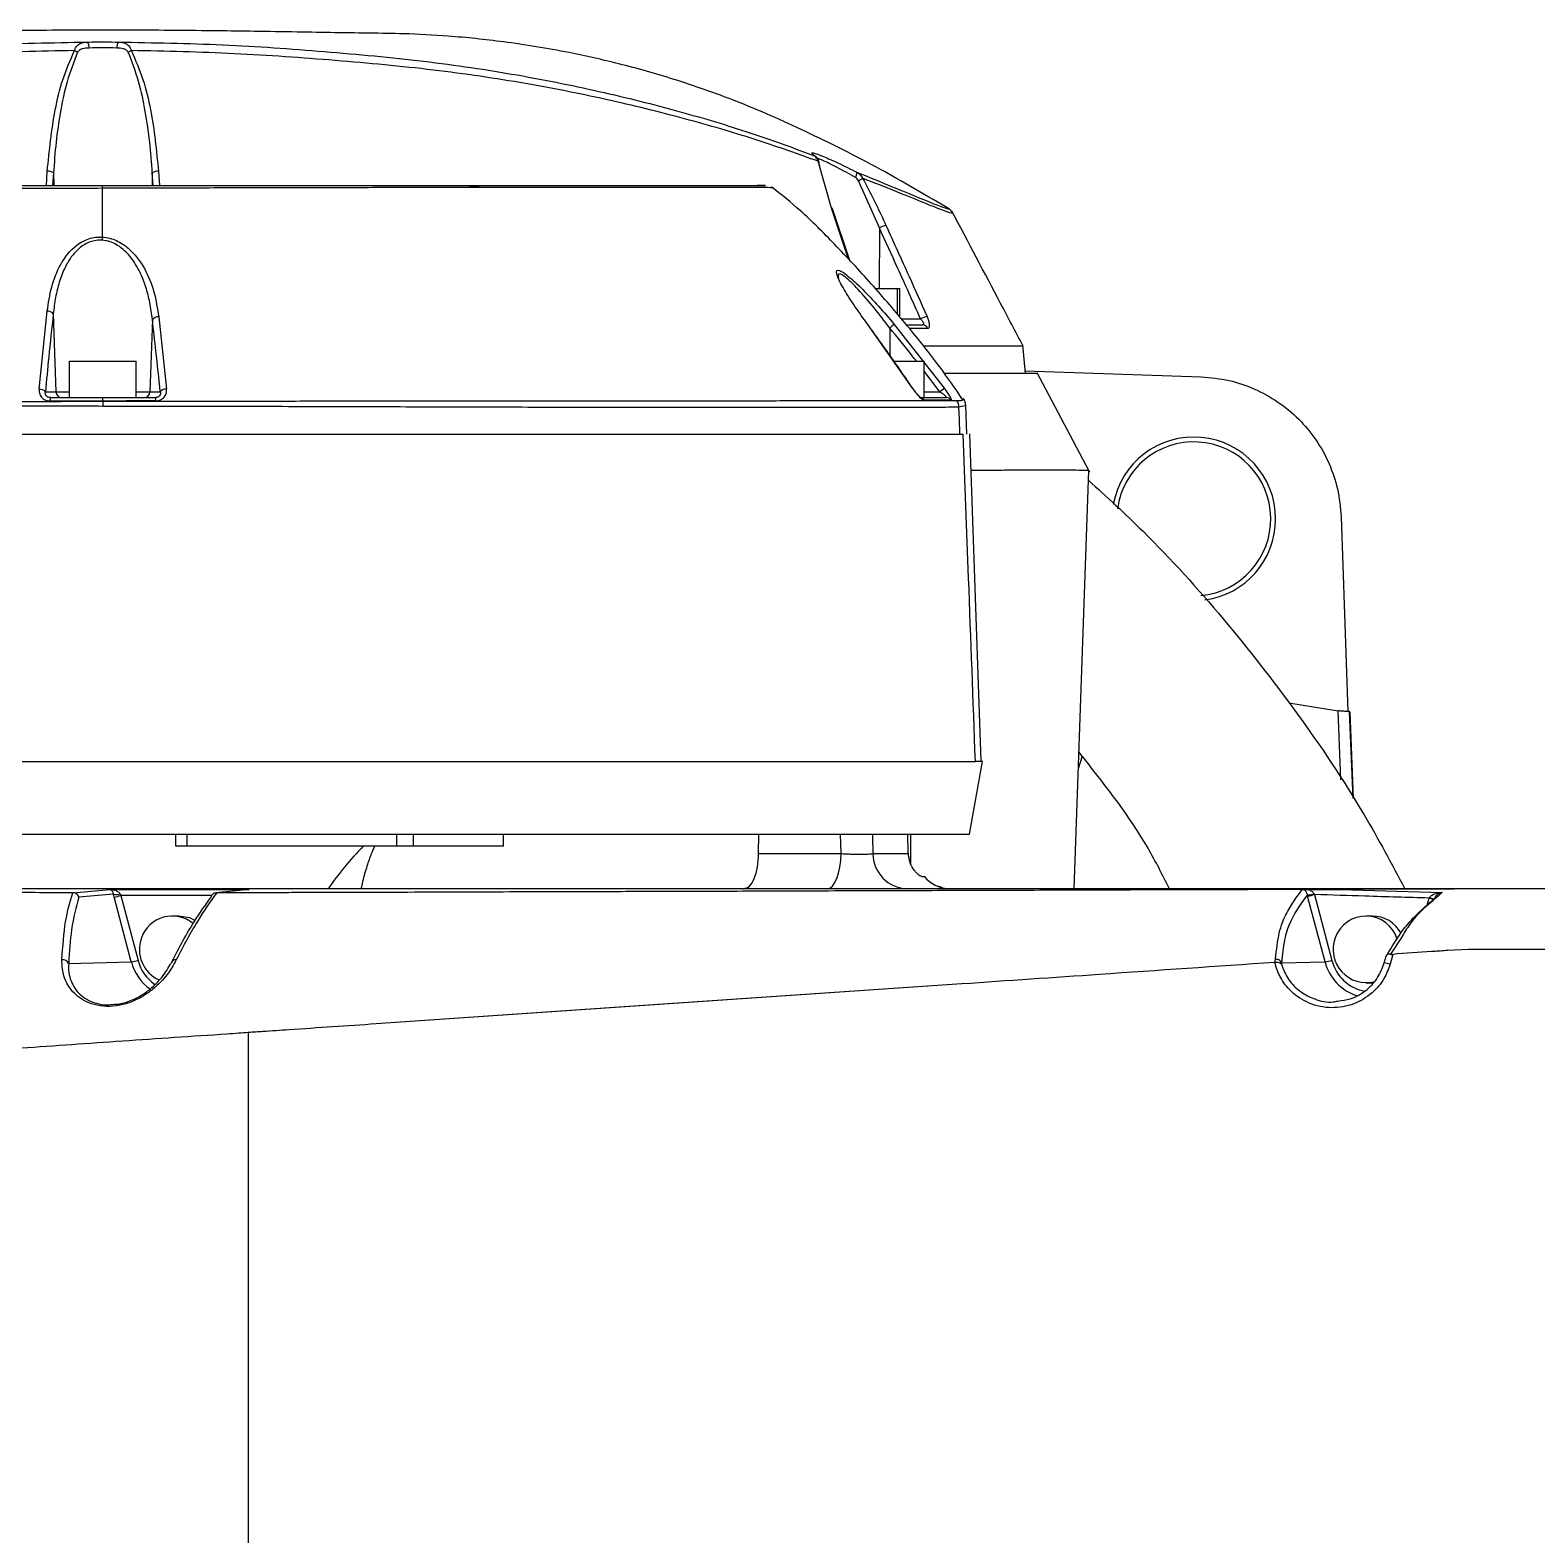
# Model space of a CAD drawing. Header units: millimetres. Extents: x -13464 to 9471, y -517 to 17126.
# Drawn here: x 5283.3 to 5407.6, y 12521.7 to 12645.8 of the extents above; entities that cross this region are included whole.
import ezdxf

# ---------------------------------------------------------------- set-up
doc = ezdxf.new("R2010")
doc.units = ezdxf.units.MM

msp = doc.modelspace()

# ---------------------------------------------------------------- linework, layer by layer
at = {"color": 7, "linetype": 'Continuous', "lineweight": 25}
for p, q in [((5348.14, 12635.39), (5348.13, 12635.36)), ((5349.46, 12631.11), (5348.35, 12634.99)), ((5284.68, 12633), (5284.75, 12634.17)), ((5285.27, 12634.03), (5285.2, 12633)), ((5285.27, 12634.03), (5285.29, 12633)), ((5293.42, 12634.03), (5293.4, 12633)), ((5293.49, 12633), (5293.42, 12634.03)), ((5293.93, 12634.17), (5294.01, 12633)), ((5348.41, 12634.79), (5348.45, 12634.63)), ((5320.38, 12632.87), (5319.55, 12632.87)), ((5353.4, 12629.5), (5351.68, 12633.38)), ((5358.85, 12631.25), (5358.83, 12631.27)), ((5350.84, 12626.93), (5349.46, 12631.11)), ((5350.95, 12626.81), (5349.54, 12631.06)), ((5353.4, 12629.5), (5353.38, 12624.5)), ((5349.99, 12625.52), (5350.04, 12625.32)), ((5353.08, 12624.5), (5354.89, 12624.5)), ((5354.89, 12624.5), (5355.09, 12624.5)), ((5354.89, 12622.38), (5354.89, 12624.5)), ((5355.09, 12622.14), (5355.09, 12624.5)), ((5284.08, 12616.19), (5284.75, 12622.64)), ((5285.25, 12622.41), (5285.46, 12615.99)), ((5293.43, 12621.94), (5293.22, 12615.99)), ((5293.95, 12622.17), (5294.59, 12616.2)), ((5356.14, 12616.27), (5352.45, 12621.52)), ((5354.26, 12621.24), (5354.26, 12618.99)), ((5354.63, 12621.54), (5358.78, 12616.26)), ((5355.22, 12621.99), (5356.8, 12621.99)), ((5355.64, 12621.5), (5356.97, 12621.5)), ((5357.38, 12621.21), (5355.88, 12621.21)), ((5365.45, 12617.48), (5365.24, 12619.85)), ((5286.59, 12615.5), (5286.59, 12618.5)), ((5286.59, 12618.5), (5292.09, 12618.5)), ((5292.09, 12615.5), (5292.09, 12618.5)), ((5354.57, 12618.5), (5357.09, 12618.5)), ((5357.09, 12615.5), (5357.09, 12618.5)), ((5358.39, 12615.99), (5357.09, 12617.68)), ((5365.43, 12617.72), (5379.94, 12617.21)), ((5370.67, 12609.5), (5366.43, 12617.54)), ((5356.32, 12616.02), (5356.18, 12616.22)), ((5284.6, 12615.99), (5285.46, 12615.99)), ((5285.46, 12615.99), (5286.59, 12615.99)), ((5288.94, 12615.5), (5289.34, 12615.5)), ((5289.34, 12615.5), (5289.76, 12615.5)), ((5292.09, 12615.99), (5293.22, 12615.99)), ((5293.22, 12615.99), (5294.08, 12615.99)), ((5357.09, 12615.99), (5358.39, 12615.99)), ((5360.61, 12612.49), (5360.52, 12614.9)), ((5217.73, 12612.5), (5360.31, 12612.5)), ((5361.8, 12585.53), (5360.85, 12612.51)), ((5369.47, 12575), (5370.67, 12609.5)), ((5370.75, 12609.36), (5370.67, 12609.5)), ((5391.49, 12605.66), (5392.05, 12589.61)), ((5387.17, 12590.34), (5391.25, 12589.67)), ((5391.48, 12583.97), (5391.25, 12589.67)), ((5392.48, 12582.46), (5392.19, 12589.6)), ((5392.2, 12589.6), (5392.49, 12582.45)), ((5216.8, 12585.5), (5361.32, 12585.5)), ((5360.84, 12579.5), (5361.9, 12585.5)), ((5361.9, 12585.5), (5361.32, 12585.5)), ((5370.12, 12585.94), (5369.81, 12584.88)), ((5370.12, 12585.94), (5369.86, 12586.3)), ((5370.29, 12585.74), (5370.12, 12585.94)), ((5217.85, 12579.5), (5360.84, 12579.5)), ((5295.36, 12578.5), (5295.36, 12579.5)), ((5296.26, 12579.5), (5296.26, 12578.5)), ((5313.6, 12578.5), (5313.6, 12579.5)), ((5314.94, 12579.5), (5314.94, 12578.5)), ((5322.4, 12578.5), (5322.4, 12579.5)), ((5343.43, 12577.9), (5343.45, 12579.5)), ((5350.24, 12577.9), (5350.2, 12579.5)), ((5355.78, 12578), (5355.74, 12579.5)), ((5356, 12577), (5356, 12579.5)), ((5296.26, 12578.5), (5295.36, 12578.5)), ((5313.6, 12578.5), (5296.26, 12578.5)), ((5314.94, 12578.5), (5313.6, 12578.5)), ((5322.4, 12578.5), (5314.94, 12578.5)), ((5343.43, 12577.9), (5350.24, 12577.9)), ((5352.87, 12577.9), (5355.79, 12577.9)), ((5356.91, 12576), (5357.1, 12576)), ((5357.35, 12575.76), (5357.11, 12576.03)), ((5407.64, 12575), (5245.95, 12575)), ((5286.88, 12574.67), (5289.92, 12574.95)), ((5290.21, 12574.56), (5287.37, 12574.3)), ((5289.92, 12574.95), (5301.42, 12574.95)), ((5291.68, 12568.97), (5290.27, 12574.32)), ((5290.83, 12574.45), (5292.25, 12569.09)), ((5298.32, 12574.45), (5290.83, 12574.45)), ((5301.38, 12574.95), (5298.66, 12574.65)), ((5301.42, 12574.95), (5298.71, 12574.66)), ((5390.17, 12568.97), (5388.73, 12574.4)), ((5388.78, 12574.95), (5391.44, 12574.95)), ((5389.29, 12574.53), (5390.73, 12569.09)), ((5391.44, 12574.95), (5399.84, 12574.69)), ((5398.6, 12573.65), (5398.76, 12574.23)), ((5398.76, 12574.23), (5398.77, 12574.26)), ((5459.45, 12575), (5407.64, 12575)), ((5295.58, 12572.75), (5295.06, 12572.75)), ((5394.06, 12572.75), (5393.54, 12572.75)), ((5396.46, 12570.98), (5395.57, 12569.6)), ((5395.04, 12568.89), (5395.2, 12569.45)), ((5395.2, 12569.45), (5395.19, 12569.4)), ((5395.75, 12569.59), (5395.53, 12568.77)), ((5460.32, 12569.99), (5404.83, 12569.99)), ((5286.52, 12568.84), (5291.68, 12568.97)), ((5386.57, 12568.88), (5390.17, 12568.97)), ((5360.21, 12567.15), (5311.88, 12563.85)), ((5393.54, 12567.25), (5394.06, 12567.25)), ((5301.33, 12563.14), (5301.34, 12515.5))]:
    msp.add_line(p, q, dxfattribs=at)
at = {"color": 7, "linetype": 'Continuous', "lineweight": 25, "flags": 128}
for points in [[(5349.54, 12631.06), (5349.54, 12631.07), (5349.52, 12631.09), (5349.5, 12631.1), (5349.46, 12631.11)], [(5356.18, 12616.22), (5356.18, 12616.24), (5356.17, 12616.26), (5356.14, 12616.27)], [(5360.05, 12612.5), (5360, 12613.74), (5359.96, 12614.71)], [(5352.84, 12579.5), (5352.84, 12579.3), (5352.87, 12577.9)], [(5349.09, 12575), (5349.31, 12575.06), (5349.52, 12575.22), (5349.71, 12575.49), (5349.89, 12575.84), (5350.03, 12576.28), (5350.14, 12576.78), (5350.21, 12577.33), (5350.24, 12577.9)], [(5357.34, 12575.76), (5357.32, 12575.78), (5357.1, 12576)], [(5398.77, 12574.26), (5398.86, 12574.24), (5398.94, 12574.21), (5399.02, 12574.2), (5399.08, 12574.18), (5399.12, 12574.17), (5399.16, 12574.16), (5399.17, 12574.16), (5399.16, 12574.16)], [(5399.15, 12574.1), (5399.15, 12574.1), (5399.15, 12574.1), (5399.15, 12574.1), (5399.15, 12574.1), (5399.15, 12574.1), (5399.15, 12574.1), (5399.15, 12574.1), (5399.15, 12574.1)], [(5296.94, 12572.38), (5296.51, 12572.59), (5295.58, 12572.75)], [(5360.21, 12567.15), (5333.14, 12565.31), (5311.88, 12563.85)]]:
    msp.add_lwpolyline(points, dxfattribs=at)
at = {"color": 7, "linetype": 'Continuous', "lineweight": 25}
for centre, radius, start, end in [((5287.57, 12644.43), 0.629, 351.4433, 39.1495), ((5291.12, 12644.43), 0.629, 140.857, 188.556), ((5286.22, 12642.45), 1.84, 56.0085, 65.133), ((5292.47, 12642.45), 1.84, 114.8678, 123.9917), ((5347.87, 12635.05), 0.432, 38.8684, 65.1874), ((5348.3, 12634.87), 0.13, 324.8345, 69.6584), ((5284.8, 12633.33), 0.843, 55.8663, 92.8733), ((5293.89, 12633.33), 0.842, 87.1371, 124.1555), ((5350.82, 12634.06), 0.73, 325.9705, 1.8937), ((5350.11, 12636.35), 3.36, 297.858, 304.6463), ((5354.47, 12627.49), 2.28, 103.2768, 117.9961), ((5284.77, 12622.01), 0.626, 39.9547, 91.797), ((5293.92, 12621.53), 0.635, 87.014, 140.7148), ((5352.44, 12621.47), 0.0462, 356.9169, 84.1091), ((5361.7, 12612.42), 11.54, 127.8065, 130.1729), ((5357.88, 12619.92), 2.34, 103.4106, 117.6298), ((5356.95, 12621.05), 0.456, 21.358, 88.6433), ((5364.4, 12608.01), 9.98, 124.2675, 127.0049), ((5284.12, 12615.52), 0.667, 44.1685, 93.0053), ((5285.94, 12615.27), 0.962, 166.0351, 183.0226), ((5285.96, 12615.99), 0.491, 180.9784, 269.0357), ((5292.73, 12615.99), 0.491, 270.9643, 359.0216), ((5292.85, 12615.28), 0.854, 356.8843, 14.9611), ((5294.56, 12615.56), 0.647, 87.0737, 138.5056), ((5356.71, 12615.03), 0.476, 34.6756, 77.1378), ((5358.92, 12615.01), 0.49, 34.8192, 89.8643), ((5358.96, 12614.67), 1.01, 1.976, 34.7958), ((5379.34, 12605.5), 6.75, 0, 169.8241), ((5379.34, 12605.5), 6.35, 275.2942, 172.4355), ((5379.34, 12605.5), 6.75, 277.7826, 0), ((5328.36, 12561.11), 24.7, 135.2413, 145.7764), ((5355.77, 12577.9), 2.9, 180.0689, 268.1181), ((5359.31, 12577.94), 2.94, 228.0073, 269.9347), ((5290.48, 12575.36), 0.841, 251.4698, 290.2369), ((5289.48, 12579.03), 4.78, 279.538, 286.4434), ((5388.78, 12576.02), 1.52, 267.2162, 288.6008), ((5387.94, 12579.11), 4.78, 279.538, 286.4434), ((5398.29, 12572.1), 2.18, 66.6954, 77.6446), ((5295.06, 12570.06), 2.69, 50.2375, 160.7539), ((5393.54, 12570.05), 2.7, 16.625, 160.6485), ((5394.06, 12570.05), 2.7, 28.5541, 89.8206), ((5295.11, 12570), 2.76, 160.0625, 246.1029), ((5393.56, 12569.99), 2.73, 159.5639, 284.9198), ((5286.05, 12568.62), 0.518, 25.1475, 99.191), ((5290.89, 12573.68), 4.78, 279.538, 286.4434), ((5295.63, 12569.98), 3.5, 194.6501, 235.0004), ((5295.33, 12568.76), 0.377, 80.1235, 167.4225), ((5389.37, 12573.68), 4.78, 279.538, 286.4434), ((5394.09, 12569.96), 3.47, 194.4865, 259.7104), ((5295.56, 12569.98), 4, 194.6515, 234.6229), ((5394.01, 12569.96), 3.97, 194.5226, 251.6345), ((5394.43, 12565.26), 3.68, 72.6197, 80.3329)]:
    msp.add_arc(centre, radius, start, end, dxfattribs=at)
for points, knots in [([(5358.82, 12631.25), (5357.05, 12632.3), (5353.28, 12634.51), (5347.51, 12637.4), (5341.83, 12639.93), (5336.67, 12641.73), (5332.07, 12643.03), (5327.37, 12644.08), (5322.66, 12644.85), (5318.09, 12645.32), (5314.41, 12645.52), (5311.32, 12645.55), (5308.81, 12645.59), (5305.71, 12645.64), (5302.45, 12645.7), (5299.09, 12645.74), (5295.7, 12645.78), (5292.04, 12645.8), (5288.33, 12645.81), (5284.62, 12645.79), (5281.16, 12645.76), (5277.86, 12645.72), (5275.07, 12645.68), (5272.91, 12645.64), (5271.53, 12645.62), (5270.4, 12645.6), (5268.52, 12645.57), (5265.81, 12645.54), (5262.08, 12645.42), (5257.37, 12645.01), (5251.75, 12644.18), (5245.7, 12642.82), (5239.22, 12640.83), (5232.35, 12637.99), (5225.5, 12634.59), (5221.07, 12631.93), (5219.1, 12630.74)], [0, 0, 0, 0, 0.041115, 0.087531, 0.129663, 0.166152, 0.198449, 0.227384, 0.265435, 0.297636, 0.324198, 0.345086, 0.366158, 0.388616, 0.413961, 0.434858, 0.457101, 0.480931, 0.506556, 0.529461, 0.553513, 0.574874, 0.595025, 0.609936, 0.619218, 0.62814, 0.64167, 0.660142, 0.686983, 0.719764, 0.758607, 0.804151, 0.846568, 0.896527, 0.953775, 1, 1, 1, 1]), ([(5230.65, 12635.45), (5232.26, 12636.05), (5235.49, 12637.24), (5241.34, 12639.02), (5247.87, 12640.69), (5255.04, 12642.16), (5262.77, 12643.3), (5270.93, 12644.06), (5279.39, 12644.66), (5285.17, 12644.77), (5288.06, 12644.82)], [0, 0, 0, 0, 0.125116, 0.250285, 0.374667, 0.50004, 0.624973, 0.749118, 0.874476, 1, 1, 1, 1]), ([(5287, 12644.12), (5287.03, 12644.2), (5287.08, 12644.35), (5287.24, 12644.56), (5287.54, 12644.77), (5287.86, 12644.8), (5288.06, 12644.82)], [0, 0, 0, 0, 0.16227, 0.306305, 0.55951, 1, 1, 1, 1]), ([(5288.06, 12644.82), (5288.54, 12644.83), (5289.4, 12644.84), (5290.25, 12644.83), (5290.63, 12644.82)], [0, 0, 0, 0, 0.557919, 1, 1, 1, 1]), ([(5290.63, 12644.82), (5293.5, 12644.77), (5299.24, 12644.67), (5307.69, 12644.06), (5315.85, 12643.31), (5323.61, 12642.16), (5330.81, 12640.69), (5337.35, 12639.02), (5343.22, 12637.23), (5346.44, 12636.04), (5348.06, 12635.44)], [0, 0, 0, 0, 0.124911, 0.249022, 0.37438, 0.499672, 0.624558, 0.750283, 0.87501, 1, 1, 1, 1]), ([(5290.63, 12644.82), (5290.83, 12644.8), (5291.15, 12644.77), (5291.45, 12644.56), (5291.61, 12644.35), (5291.66, 12644.2), (5291.69, 12644.12)], [0, 0, 0, 0, 0.4404913, 0.6936974, 0.8377325, 1, 1, 1, 1]), ([(5287, 12644.12), (5284.13, 12644.06), (5278.41, 12643.92), (5270.04, 12643.31), (5261.98, 12642.56), (5254.37, 12641.43), (5247.31, 12640.01), (5240.88, 12638.39), (5235.12, 12636.67), (5231.93, 12635.52), (5230.34, 12634.94)], [0, 0, 0, 0, 0.125651, 0.251082, 0.375338, 0.5003, 0.625545, 0.74985, 0.874976, 1, 1, 1, 1]), ([(5284.75, 12634.17), (5284.93, 12635.86), (5285.18, 12638.4), (5285.97, 12641.74), (5286.65, 12643.33), (5287, 12644.12)], [0, 0, 0, 0, 0.498814, 0.748162, 1, 1, 1, 1]), ([(5287.25, 12643.98), (5286.94, 12643.18), (5286.33, 12641.58), (5285.82, 12639.07), (5285.45, 12636.56), (5285.33, 12634.87), (5285.27, 12634.03)], [0, 0, 0, 0, 0.251379, 0.50078, 0.750002, 1, 1, 1, 1]), ([(5288.2, 12644.33), (5288.01, 12644.32), (5287.74, 12644.31), (5287.46, 12644.2), (5287.32, 12644.09), (5287.28, 12644.01), (5287.25, 12643.98)], [0, 0, 0, 0, 0.50531, 0.752262, 0.880776, 1, 1, 1, 1]), ([(5290.49, 12644.33), (5290.11, 12644.34), (5289.34, 12644.35), (5288.58, 12644.34), (5288.2, 12644.33)], [0, 0, 0, 0, 0.499999, 1, 1, 1, 1]), ([(5291.44, 12643.98), (5291.41, 12644.01), (5291.37, 12644.09), (5291.23, 12644.19), (5290.95, 12644.31), (5290.68, 12644.32), (5290.49, 12644.33)], [0, 0, 0, 0, 0.1145739, 0.245001, 0.4925748, 1, 1, 1, 1]), ([(5293.42, 12634.03), (5293.36, 12634.88), (5293.24, 12636.57), (5292.86, 12639.09), (5292.36, 12641.59), (5291.74, 12643.18), (5291.44, 12643.98)], [0, 0, 0, 0, 0.250369, 0.500717, 0.750099, 1, 1, 1, 1]), ([(5291.69, 12644.12), (5292.03, 12643.33), (5292.72, 12641.75), (5293.51, 12638.41), (5293.76, 12635.87), (5293.93, 12634.17)], [0, 0, 0, 0, 0.250076, 0.499398, 1, 1, 1, 1]), ([(5348.35, 12634.99), (5346.76, 12635.56), (5343.58, 12636.7), (5337.81, 12638.41), (5331.37, 12640.03), (5324.29, 12641.45), (5316.65, 12642.58), (5308.58, 12643.32), (5300.22, 12643.93), (5294.54, 12644.06), (5291.69, 12644.12)], [0, 0, 0, 0, 0.12484, 0.249504, 0.375169, 0.500006, 0.625168, 0.750793, 0.87513, 1, 1, 1, 1]), ([(5348.06, 12635.44), (5347.94, 12635.54), (5347.72, 12635.72), (5348.01, 12635.68), (5348.77, 12635.4), (5350, 12634.86), (5351.03, 12634.34), (5351.55, 12634.08)], [0, 0, 0, 0, 0.186524, 0.373067, 0.559719, 0.779504, 1, 1, 1, 1]), ([(5348.35, 12634.99), (5348.33, 12635.04), (5348.3, 12635.15), (5348.2, 12635.32), (5348.11, 12635.4), (5348.06, 12635.44)], [0, 0, 0, 0, 0.263079, 0.517084, 1, 1, 1, 1]), ([(5348.43, 12634.9), (5348.41, 12634.95), (5348.38, 12635.06), (5348.3, 12635.24), (5348.2, 12635.33), (5348.14, 12635.39)], [0, 0, 0, 0, 0.277298, 0.536611, 1, 1, 1, 1]), ([(5351.43, 12633.65), (5350.91, 12633.94), (5350.12, 12634.38), (5349.25, 12634.82), (5348.7, 12635.07), (5348.3, 12635.23), (5348.19, 12635.24), (5348.14, 12635.25)], [0, 0, 0, 0, 0.332901, 0.505567, 0.666964, 0.83529, 1, 1, 1, 1]), ([(5351.68, 12633.38), (5351.65, 12633.44), (5351.58, 12633.54), (5351.48, 12633.61), (5351.43, 12633.65)], [0, 0, 0, 0, 0.499381, 1, 1, 1, 1]), ([(5351.55, 12634.08), (5351.65, 12634.02), (5351.84, 12633.89), (5351.96, 12633.69), (5352.02, 12633.59)], [0, 0, 0, 0, 0.485314, 1, 1, 1, 1]), ([(5351.55, 12634.08), (5352.55, 12633.68), (5354.54, 12632.87), (5356.7, 12631.97), (5358.27, 12631.33), (5359.05, 12631.05), (5359.24, 12631.03), (5358.93, 12631.21), (5358.85, 12631.25)], [0, 0, 0, 0, 0.187058, 0.374224, 0.563185, 0.750703, 0.937659, 1, 1, 1, 1]), ([(5289.3, 12632.76), (5287.09, 12632.75), (5282.68, 12632.74), (5276.06, 12632.71), (5269.55, 12632.69), (5263.23, 12632.66), (5257.16, 12632.63), (5251.42, 12632.6), (5246.07, 12632.58), (5241.18, 12632.55), (5236.81, 12632.53), (5233.01, 12632.51), (5229.79, 12632.5), (5228.2, 12632.5), (5227.41, 12632.49)], [0, 0, 0, 0, 0.083451, 0.166766, 0.250364, 0.333276, 0.416351, 0.500025, 0.58305, 0.666182, 0.749947, 0.833056, 0.916188, 1, 1, 1, 1]), ([(5228.16, 12633), (5229.24, 12633), (5231.39, 12633), (5236.1, 12633), (5241.76, 12633), (5248.38, 12633), (5255.73, 12633), (5263.65, 12633), (5271.97, 12633), (5280.57, 12633), (5286.36, 12633), (5289.25, 12633)], [0, 0, 0, 0, 0.112471, 0.223913, 0.336212, 0.447764, 0.559813, 0.669652, 0.779305, 0.889723, 1, 1, 1, 1]), ([(5289.25, 12633), (5292.22, 12633), (5298.15, 12633), (5306.7, 12633), (5314.74, 12633), (5322.09, 12633), (5328.6, 12633), (5333.86, 12633), (5337.92, 12633), (5340.9, 12633), (5342.93, 12633), (5344.02, 12633), (5344.08, 12633), (5343.57, 12633), (5343.31, 12633)], [0, 0, 0, 0, 0.089979, 0.180084, 0.269506, 0.35927, 0.448911, 0.538415, 0.615562, 0.692115, 0.769218, 0.846051, 0.922685, 1, 1, 1, 1]), ([(5344.58, 12632.81), (5344.47, 12632.81), (5344.29, 12632.82), (5342.79, 12632.82), (5340.73, 12632.83), (5337.96, 12632.83), (5334.51, 12632.83), (5330.44, 12632.83), (5325.78, 12632.83), (5320.61, 12632.82), (5314.98, 12632.82), (5308.97, 12632.81), (5302.63, 12632.8), (5296.05, 12632.78), (5291.55, 12632.77), (5289.3, 12632.76)], [0, 0, 0, 0, 0.0939438, 0.1697071, 0.2450673, 0.3201869, 0.3959253, 0.4712805, 0.5464054, 0.6221512, 0.6975113, 0.7726709, 0.8484956, 0.9241709, 1, 1, 1, 1]), ([(5289.31, 12628.74), (5289.31, 12629.62), (5289.31, 12631.05), (5289.3, 12632.28), (5289.3, 12632.76)], [0, 0, 0, 0, 0.6091067, 1, 1, 1, 1]), ([(5360.27, 12615.35), (5359.65, 12616.25), (5358.21, 12618.34), (5355.67, 12621.5), (5352.78, 12624.88), (5349.84, 12628.04), (5347.14, 12630.76), (5345.31, 12632.24), (5344.5, 12632.89)], [0, 0, 0, 0, 0.138374, 0.321669, 0.514597, 0.701985, 0.868714, 1, 1, 1, 1]), ([(5344.59, 12632.81), (5344.6, 12632.81), (5344.62, 12632.81), (5344.6, 12632.81), (5344.59, 12632.81)], [0, 0, 0, 0, 0.497182, 1, 1, 1, 1]), ([(5352.02, 12633.59), (5352.4, 12632.87), (5353.07, 12631.59), (5353.68, 12630.28), (5353.94, 12629.7)], [0, 0, 0, 0, 0.559859, 1, 1, 1, 1]), ([(5359.39, 12630.73), (5359.4, 12630.71), (5359.42, 12630.65), (5358.64, 12630.94), (5357.13, 12631.54), (5354.98, 12632.42), (5353, 12633.2), (5352.02, 12633.59)], [0, 0, 0, 0, 0.137683, 0.353033, 0.570069, 0.78509, 1, 1, 1, 1]), ([(5359.38, 12630.82), (5359.34, 12630.87), (5359.23, 12631.02), (5359.01, 12631.16), (5358.87, 12631.25)], [0, 0, 0, 0, 0.359332, 1, 1, 1, 1]), ([(5365.23, 12619.8), (5364.62, 12620.96), (5362.67, 12624.65), (5360.72, 12628.35), (5359.38, 12630.88)], [0, 0, 0, 0, 0.3135694, 1, 1, 1, 1]), ([(5284.75, 12622.64), (5284.85, 12623.3), (5285.05, 12624.63), (5285.78, 12626.52), (5286.84, 12627.94), (5287.98, 12628.57), (5288.73, 12628.75), (5289.12, 12628.75), (5289.31, 12628.74)], [0, 0, 0, 0, 0.248386, 0.497037, 0.747948, 0.873685, 0.936941, 1, 1, 1, 1]), ([(5289.31, 12628.74), (5289.51, 12628.72), (5289.91, 12628.67), (5290.65, 12628.39), (5291.77, 12627.65), (5292.85, 12626.17), (5293.63, 12624.22), (5293.84, 12622.85), (5293.95, 12622.17)], [0, 0, 0, 0, 0.06284, 0.125925, 0.251356, 0.500914, 0.749855, 1, 1, 1, 1]), ([(5356.8, 12621.99), (5356.17, 12623.4), (5355.04, 12625.9), (5353.9, 12628.4), (5353.4, 12629.5)], [0, 0, 0, 0, 0.56, 1, 1, 1, 1]), ([(5353.94, 12629.7), (5354.58, 12628.3), (5355.72, 12625.8), (5356.84, 12623.3), (5357.34, 12622.2)], [0, 0, 0, 0, 0.56, 1, 1, 1, 1]), ([(5289.3, 12628.48), (5289.13, 12628.48), (5288.78, 12628.48), (5288.27, 12628.35), (5287.79, 12628.12), (5287.24, 12627.71), (5286.68, 12627.07), (5286.14, 12626.14), (5285.72, 12625.01), (5285.41, 12623.75), (5285.3, 12622.87), (5285.25, 12622.41)], [0, 0, 0, 0, 0.058154, 0.117879, 0.181469, 0.250838, 0.365524, 0.501345, 0.659607, 0.825399, 1, 1, 1, 1]), ([(5293.43, 12621.94), (5293.37, 12622.4), (5293.25, 12623.31), (5292.91, 12624.61), (5292.51, 12625.67), (5292.07, 12626.47), (5291.68, 12627.04), (5291.14, 12627.65), (5290.51, 12628.13), (5289.81, 12628.41), (5289.46, 12628.45), (5289.3, 12628.48)], [0, 0, 0, 0, 0.175943, 0.340892, 0.499353, 0.591757, 0.674969, 0.749442, 0.884514, 0.943917, 1, 1, 1, 1]), ([(5349.87, 12625.81), (5349.87, 12625.83), (5349.83, 12625.98), (5349.96, 12626.04), (5350.29, 12625.92), (5350.96, 12625.43), (5352.01, 12624.46), (5353.34, 12623.06), (5354.2, 12622.04), (5354.63, 12621.54)], [0, 0, 0, 0, 0.023165, 0.132162, 0.241094, 0.350225, 0.566642, 0.783382, 1, 1, 1, 1]), ([(5352.45, 12621.52), (5352.09, 12622.03), (5351.35, 12623.05), (5350.46, 12624.44), (5349.93, 12625.43), (5349.89, 12625.72), (5349.87, 12625.81)], [0, 0, 0, 0, 0.293268, 0.587792, 0.883004, 1, 1, 1, 1]), ([(5354.26, 12621.24), (5353.83, 12621.8), (5352.98, 12622.92), (5351.84, 12624.23), (5351, 12625.09), (5350.54, 12625.48), (5350.26, 12625.66), (5350.1, 12625.7), (5350.01, 12625.67), (5350, 12625.57), (5349.99, 12625.52)], [0, 0, 0, 0, 0.249471, 0.498697, 0.633173, 0.749144, 0.812955, 0.874944, 0.936744, 1, 1, 1, 1]), ([(5285.25, 12622.41), (5285.12, 12621.22), (5284.89, 12619.1), (5284.69, 12616.94), (5284.6, 12615.99)], [0, 0, 0, 0, 0.55999, 1, 1, 1, 1]), ([(5294.08, 12615.99), (5293.96, 12617.1), (5293.75, 12619.1), (5293.52, 12621.07), (5293.43, 12621.94)], [0, 0, 0, 0, 0.559996, 1, 1, 1, 1]), ([(5356.15, 12616.26), (5355.61, 12617.05), (5354.42, 12618.8), (5353.18, 12620.52), (5352.49, 12621.47)], [0, 0, 0, 0, 0.4481825, 1, 1, 1, 1]), ([(5356.46, 12618.5), (5356.34, 12618.65), (5355.63, 12619.58), (5354.89, 12620.48), (5354.26, 12621.24)], [0, 0, 0, 0, 0.161944, 1, 1, 1, 1]), ([(5356.8, 12621.99), (5356.85, 12621.93), (5356.95, 12621.82), (5357.03, 12621.68), (5357.05, 12621.59), (5357.04, 12621.54), (5357.02, 12621.51), (5356.98, 12621.5), (5356.97, 12621.5)], [0, 0, 0, 0, 0.276997, 0.53295, 0.654793, 0.768514, 0.882235, 1, 1, 1, 1]), ([(5357.38, 12621.21), (5357.4, 12621.22), (5357.46, 12621.23), (5357.51, 12621.29), (5357.54, 12621.38), (5357.54, 12621.56), (5357.49, 12621.83), (5357.39, 12622.08), (5357.34, 12622.2)], [0, 0, 0, 0, 0.125782, 0.251341, 0.377247, 0.502158, 0.750998, 1, 1, 1, 1]), ([(5357, 12619.78), (5357.88, 12619.78), (5360.25, 12619.78), (5362.81, 12619.77), (5364.64, 12619.77), (5365.39, 12619.77), (5365.2, 12619.77), (5365.18, 12619.77)], [0, 0, 0, 0, 0.158651, 0.426702, 0.69611, 0.963716, 1, 1, 1, 1]), ([(5366.36, 12617.5), (5366.38, 12617.5), (5366.43, 12617.5), (5365.49, 12617.5), (5363.27, 12617.5), (5360.98, 12617.5), (5359.11, 12617.5), (5358.76, 12617.5)], [0, 0, 0, 0, 0.120143, 0.393718, 0.667054, 0.937711, 1, 1, 1, 1]), ([(5356.14, 12616.27), (5356.22, 12616.15), (5356.38, 12615.93), (5356.61, 12615.66), (5356.79, 12615.48), (5356.92, 12615.38), (5357.02, 12615.31), (5357.07, 12615.3), (5357.1, 12615.3)], [0, 0, 0, 0, 0.249369, 0.498447, 0.624269, 0.749392, 0.874588, 1, 1, 1, 1]), ([(5359.32, 12615.29), (5359.33, 12615.3), (5359.35, 12615.31), (5359.33, 12615.37), (5359.29, 12615.48), (5359.2, 12615.65), (5359.03, 12615.92), (5358.86, 12616.15), (5358.78, 12616.26)], [0, 0, 0, 0, 0.125367, 0.250399, 0.375558, 0.50148, 0.750768, 1, 1, 1, 1]), ([(5379.94, 12617.21), (5380.72, 12617.14), (5382.21, 12617.01), (5384.36, 12616.27), (5386.31, 12615.2), (5388.04, 12613.77), (5389.47, 12612.04), (5390.55, 12610.09), (5391.28, 12607.94), (5391.42, 12606.44), (5391.49, 12605.66)], [0, 0, 0, 0, 0.130212, 0.249972, 0.376204, 0.499815, 0.623697, 0.749578, 0.870187, 1, 1, 1, 1]), ([(5221.41, 12615.1), (5221.54, 12615.1), (5221.79, 12615.1), (5222.21, 12615.1), (5222.65, 12615.1), (5223.14, 12615.11), (5223.69, 12615.11), (5224.33, 12615.11), (5225.12, 12615.11), (5226.11, 12615.11), (5227.28, 12615.11), (5228.48, 12615.11), (5229.46, 12615.11), (5230.27, 12615.11), (5231.03, 12615.11), (5231.9, 12615.11), (5232.86, 12615.11), (5233.93, 12615.12), (5235.09, 12615.12), (5236.24, 12615.12), (5237.31, 12615.13), (5238.26, 12615.13), (5240.09, 12615.13), (5242.68, 12615.12), (5245.31, 12615.12), (5246.79, 12615.12), (5247.32, 12615.12), (5247.82, 12615.12), (5248.29, 12615.13), (5248.73, 12615.13), (5249.13, 12615.13), (5249.51, 12615.13), (5250.84, 12615.13), (5252.99, 12615.14), (5255.85, 12615.15), (5258.08, 12615.16), (5259.71, 12615.16), (5260.8, 12615.17), (5261.49, 12615.17), (5261.87, 12615.17), (5262.02, 12615.17), (5262.97, 12615.17), (5265.01, 12615.17), (5267.47, 12615.18), (5269.51, 12615.18), (5270.86, 12615.18), (5272.31, 12615.18), (5273.85, 12615.18), (5276.27, 12615.18), (5279.33, 12615.18), (5282.77, 12615.19), (5285.33, 12615.19), (5287.12, 12615.2), (5288.24, 12615.2), (5288.91, 12615.21), (5289.22, 12615.21), (5289.31, 12615.21), (5289.34, 12615.21), (5289.34, 12615.21)], [0, 0, 0, 0, 0.013628, 0.02769, 0.042185, 0.057117, 0.072487, 0.090245, 0.110967, 0.134667, 0.164306, 0.192895, 0.21328, 0.225428, 0.241916, 0.257821, 0.275415, 0.294699, 0.315799, 0.335625, 0.353168, 0.368423, 0.381391, 0.439517, 0.485983, 0.49374, 0.501047, 0.507904, 0.514312, 0.52027, 0.52578, 0.53084, 0.535453, 0.578983, 0.615348, 0.644611, 0.661926, 0.675282, 0.684684, 0.68694, 0.688758, 0.690136, 0.721218, 0.761752, 0.776452, 0.792092, 0.808677, 0.82621, 0.844697, 0.891251, 0.929623, 0.959747, 0.976884, 0.989317, 0.997026, 0.999105, 0.999701, 1, 1, 1, 1]), ([(5284.08, 12616.19), (5284.09, 12616.05), (5284.09, 12615.78), (5284.31, 12615.46), (5284.63, 12615.25), (5284.86, 12615.23), (5284.98, 12615.22)], [0, 0, 0, 0, 0.280449, 0.559831, 0.779656, 1, 1, 1, 1]), ([(5285.01, 12615.5), (5284.97, 12615.5), (5284.91, 12615.51), (5284.81, 12615.54), (5284.73, 12615.59), (5284.66, 12615.65), (5284.62, 12615.73), (5284.58, 12615.84), (5284.59, 12615.93), (5284.6, 12615.99)], [0, 0, 0, 0, 0.119416, 0.23297, 0.346231, 0.466194, 0.586618, 0.721838, 1, 1, 1, 1]), ([(5289.34, 12615.21), (5288.53, 12615.21), (5287.07, 12615.22), (5285.62, 12615.22), (5284.98, 12615.22)], [0, 0, 0, 0, 0.560681, 1, 1, 1, 1]), ([(5285.01, 12615.5), (5285.74, 12615.5), (5287.05, 12615.5), (5288.36, 12615.5), (5288.94, 12615.5)], [0, 0, 0, 0, 0.560008, 1, 1, 1, 1]), ([(5289.34, 12615.21), (5289.34, 12615.25), (5289.34, 12615.33), (5289.34, 12615.42), (5289.34, 12615.49), (5289.34, 12615.5), (5289.34, 12615.5)], [0, 0, 0, 0, 0.243479, 0.49747, 0.752849, 1, 1, 1, 1]), ([(5289.34, 12615.21), (5289.88, 12615.21), (5291.28, 12615.21), (5293.89, 12615.21), (5297.51, 12615.21), (5301.41, 12615.22), (5305.19, 12615.22), (5308.45, 12615.23), (5311.47, 12615.23), (5315.62, 12615.23), (5320.87, 12615.23), (5326.85, 12615.24), (5330.76, 12615.24), (5332.85, 12615.23), (5333.5, 12615.23), (5334.15, 12615.23), (5334.78, 12615.23), (5335.41, 12615.23), (5335.88, 12615.23), (5336.29, 12615.23), (5336.75, 12615.23), (5338.63, 12615.24), (5341.32, 12615.24), (5344.54, 12615.25), (5347.21, 12615.25), (5349.67, 12615.25), (5352.59, 12615.25), (5355.6, 12615.25), (5358.31, 12615.25), (5359.29, 12615.25), (5359.78, 12615.25)], [0, 0, 0, 0, 0.015652, 0.041254, 0.076923, 0.122556, 0.157364, 0.190563, 0.221507, 0.250222, 0.320094, 0.389969, 0.451607, 0.45969, 0.467773, 0.475858, 0.483942, 0.492027, 0.500112, 0.502088, 0.508202, 0.518097, 0.576818, 0.619882, 0.662799, 0.706471, 0.750084, 0.833226, 0.916411, 1, 1, 1, 1]), ([(5293.71, 12615.24), (5292.89, 12615.23), (5291.44, 12615.22), (5289.99, 12615.22), (5289.34, 12615.21)], [0, 0, 0, 0, 0.559224, 1, 1, 1, 1]), ([(5289.34, 12615.21), (5289.34, 12615.15), (5289.34, 12615.01), (5289.34, 12614.86), (5289.34, 12614.78)], [0, 0, 0, 0, 0.4998023, 1, 1, 1, 1]), ([(5289.76, 12615.5), (5290.49, 12615.5), (5291.8, 12615.5), (5293.1, 12615.5), (5293.68, 12615.5)], [0, 0, 0, 0, 0.559969, 1, 1, 1, 1]), ([(5294.08, 12615.99), (5294.08, 12615.93), (5294.1, 12615.82), (5294.05, 12615.68), (5293.96, 12615.59), (5293.88, 12615.54), (5293.78, 12615.51), (5293.71, 12615.5), (5293.68, 12615.5)], [0, 0, 0, 0, 0.281661, 0.538687, 0.659475, 0.771191, 0.882816, 1, 1, 1, 1]), ([(5293.71, 12615.24), (5293.77, 12615.24), (5293.91, 12615.25), (5294.1, 12615.31), (5294.26, 12615.41), (5294.45, 12615.58), (5294.59, 12615.85), (5294.59, 12616.08), (5294.59, 12616.2)], [0, 0, 0, 0, 0.1258807, 0.251502, 0.3773271, 0.5023678, 0.7510823, 1, 1, 1, 1]), ([(5356.82, 12615.49), (5356.82, 12615.49), (5356.81, 12615.49), (5356.76, 12615.52), (5356.71, 12615.56), (5356.69, 12615.58)], [0, 0, 0, 0, 0.3529077, 0.7098806, 1, 1, 1, 1]), ([(5356.71, 12615.5), (5357.2, 12615.5), (5358.08, 12615.5), (5358.66, 12615.5), (5358.92, 12615.5)], [0, 0, 0, 0, 0.559968, 1, 1, 1, 1]), ([(5359.32, 12615.29), (5359.02, 12615.29), (5358.43, 12615.3), (5357.54, 12615.3), (5357.1, 12615.3)], [0, 0, 0, 0, 0.5006692, 1, 1, 1, 1]), ([(5358.39, 12615.99), (5358.47, 12615.93), (5358.63, 12615.82), (5358.8, 12615.69), (5358.89, 12615.6), (5358.94, 12615.54), (5358.95, 12615.51), (5358.93, 12615.5), (5358.92, 12615.5)], [0, 0, 0, 0, 0.291539, 0.557834, 0.681176, 0.788203, 0.892536, 1, 1, 1, 1]), ([(5359.78, 12615.25), (5359.96, 12615.26), (5360.31, 12615.27), (5360.33, 12615.37), (5360.34, 12615.41)], [0, 0, 0, 0, 0.517763, 1, 1, 1, 1]), ([(5360.34, 12615.41), (5360.34, 12615.41), (5360.36, 12615.44), (5360.31, 12615.39), (5360.26, 12615.34)], [0, 0, 0, 0, 0.137723, 1, 1, 1, 1]), ([(5360.52, 12614.87), (5360.51, 12614.97), (5360.49, 12615.16), (5360.4, 12615.33), (5360.35, 12615.41)], [0, 0, 0, 0, 0.50026, 1, 1, 1, 1]), ([(5289.34, 12614.78), (5288.36, 12614.79), (5286.49, 12614.79), (5283.82, 12614.8), (5281.43, 12614.8), (5279.32, 12614.81), (5277.47, 12614.81), (5275.52, 12614.82), (5273.02, 12614.83), (5270.04, 12614.83), (5267.02, 12614.84), (5264.45, 12614.85), (5262.04, 12614.85), (5259.6, 12614.85), (5256.94, 12614.86), (5254.14, 12614.85), (5251.41, 12614.85), (5249.28, 12614.85), (5247.74, 12614.85), (5246.64, 12614.85), (5245.49, 12614.85), (5244.29, 12614.86), (5243.06, 12614.86), (5241.78, 12614.87), (5240.48, 12614.87), (5239.17, 12614.88), (5237.66, 12614.88), (5235.85, 12614.89), (5233.92, 12614.88), (5232.16, 12614.89), (5230.83, 12614.89), (5229.76, 12614.89), (5228.7, 12614.9), (5227.52, 12614.9), (5226.36, 12614.91), (5225.34, 12614.92), (5224.47, 12614.92), (5223.64, 12614.92), (5222.86, 12614.93), (5222.13, 12614.93), (5221.52, 12614.93), (5221.02, 12614.93), (5220.5, 12614.93), (5219.83, 12614.93), (5219.26, 12614.94), (5218.85, 12614.94), (5218.62, 12614.95), (5218.44, 12614.95), (5218.3, 12614.95), (5218.2, 12614.95), (5218.13, 12614.95), (5218.08, 12614.94), (5218.07, 12614.94), (5218.06, 12614.94)], [0, 0, 0, 0, 0.026393, 0.050373, 0.071939, 0.091091, 0.10783, 0.122155, 0.14452, 0.176678, 0.204998, 0.229479, 0.250122, 0.274614, 0.301112, 0.329616, 0.360127, 0.386803, 0.39839, 0.410691, 0.423704, 0.43743, 0.451868, 0.46702, 0.482884, 0.49946, 0.516176, 0.540799, 0.571228, 0.59694, 0.61817, 0.632809, 0.648602, 0.670819, 0.694642, 0.713208, 0.731496, 0.749506, 0.768553, 0.787601, 0.806648, 0.819981, 0.833345, 0.857424, 0.892216, 0.910119, 0.924792, 0.938854, 0.952305, 0.965145, 0.977374, 0.988993, 1, 1, 1, 1]), ([(5359.96, 12614.71), (5359.8, 12614.71), (5359.44, 12614.7), (5358.61, 12614.7), (5357.71, 12614.69), (5356.92, 12614.69), (5356.4, 12614.69), (5355.83, 12614.69), (5355.21, 12614.69), (5354.52, 12614.69), (5353.77, 12614.69), (5352.94, 12614.68), (5352.11, 12614.68), (5351.22, 12614.68), (5350.23, 12614.68), (5348.99, 12614.68), (5347.49, 12614.68), (5345.87, 12614.68), (5344.15, 12614.68), (5342.3, 12614.68), (5340.22, 12614.68), (5338.14, 12614.68), (5336.09, 12614.68), (5333.87, 12614.68), (5331.12, 12614.68), (5327.75, 12614.69), (5324.06, 12614.7), (5320.43, 12614.71), (5317.23, 12614.72), (5312.62, 12614.73), (5306.26, 12614.75), (5297.86, 12614.77), (5292.18, 12614.78), (5289.34, 12614.78)], [0, 0, 0, 0, 0.031599, 0.070115, 0.115545, 0.130253, 0.145561, 0.161469, 0.177978, 0.195088, 0.212798, 0.231109, 0.25002, 0.265659, 0.284807, 0.307466, 0.333634, 0.363312, 0.387481, 0.414494, 0.446394, 0.476328, 0.499998, 0.527287, 0.561227, 0.601816, 0.647083, 0.687465, 0.721743, 0.749917, 0.833279, 0.91664, 1, 1, 1, 1]), ([(5360.46, 12614.8), (5360.48, 12614.81), (5360.59, 12614.85), (5360.24, 12614.77), (5359.96, 12614.71)], [0, 0, 0, 0, 0.188058, 1, 1, 1, 1]), ([(5361.32, 12585.5), (5361.14, 12590.54), (5360.8, 12599.54), (5360.46, 12608.54), (5360.31, 12612.5)], [0, 0, 0, 0, 0.56, 1, 1, 1, 1]), ([(5370.67, 12609.5), (5370.64, 12609.5), (5370.59, 12609.5), (5370.08, 12609.5), (5369.18, 12609.51), (5367.86, 12609.51), (5366.27, 12609.51), (5364.61, 12609.51), (5362.89, 12609.5), (5361.69, 12609.5), (5361, 12609.5), (5360.96, 12609.5)], [0, 0, 0, 0, 0.11858, 0.251118, 0.39761, 0.545741, 0.6783, 0.795283, 0.894616, 0.993949, 1, 1, 1, 1]), ([(5370.64, 12608.69), (5372.16, 12607.31), (5376.08, 12603.73), (5381.84, 12597.33), (5387.95, 12589.52), (5392.97, 12582.08), (5395.66, 12577.05), (5396.75, 12575)], [0, 0, 0, 0, 0.145406, 0.375103, 0.604478, 0.839336, 1, 1, 1, 1]), ([(5392.2, 12589.6), (5392.19, 12589.6), (5392.18, 12589.6), (5391.96, 12589.62), (5391.64, 12589.64), (5391.38, 12589.66), (5391.25, 12589.67)], [0, 0, 0, 0, 0.250021, 0.499763, 0.749416, 1, 1, 1, 1]), ([(5377.32, 12575), (5376.76, 12576.13), (5374.81, 12579.99), (5372.17, 12583.36), (5370.29, 12585.74)], [0, 0, 0, 0, 0.291487, 1, 1, 1, 1]), ([(5311.75, 12578.5), (5311.66, 12578.3), (5311.43, 12577.78), (5311.1, 12576.81), (5310.82, 12575.86), (5310.68, 12575.2), (5310.63, 12575)], [0, 0, 0, 0, 0.194066, 0.496522, 0.849078, 1, 1, 1, 1]), ([(5342.22, 12575), (5342.38, 12575.05), (5342.7, 12575.13), (5343.1, 12575.8), (5343.37, 12576.75), (5343.41, 12577.51), (5343.43, 12577.9)], [0, 0, 0, 0, 0.24998, 0.499785, 0.749489, 1, 1, 1, 1]), ([(5350.24, 12577.9), (5350.36, 12577.89), (5350.62, 12577.88), (5351.02, 12577.86), (5351.42, 12577.85), (5351.8, 12577.85), (5352.15, 12577.85), (5352.46, 12577.86), (5352.71, 12577.88), (5352.82, 12577.89), (5352.87, 12577.9)], [0, 0, 0, 0, 0.125018, 0.250252, 0.374705, 0.499787, 0.624381, 0.74922, 0.874451, 1, 1, 1, 1]), ([(5355.79, 12577.9), (5355.79, 12577.92), (5355.79, 12577.95), (5355.78, 12577.99), (5355.78, 12578)], [0, 0, 0, 0, 0.56, 1, 1, 1, 1]), ([(5356.91, 12576), (5356.88, 12576.01), (5356.82, 12576.02), (5356.67, 12576.11), (5356.49, 12576.27), (5356.29, 12576.5), (5356.09, 12576.79), (5355.88, 12577.24), (5355.82, 12577.64), (5355.79, 12577.9)], [0, 0, 0, 0, 0.127482, 0.250399, 0.374301, 0.500242, 0.6231, 0.750655, 1, 1, 1, 1]), ([(5358.56, 12575.09), (5358.56, 12575.09), (5358.6, 12575.1), (5358.5, 12575.13), (5358.37, 12575.17), (5358.24, 12575.21), (5358.21, 12575.21)], [0, 0, 0, 0, 0.069446, 0.552539, 0.908909, 1, 1, 1, 1]), ([(5286.85, 12574.67), (5285.02, 12574.67), (5281.16, 12574.69), (5275.56, 12574.71), (5269.99, 12574.75), (5264.62, 12574.78), (5259.39, 12574.82), (5254.83, 12574.87), (5251.15, 12574.91), (5248.24, 12574.95), (5246.73, 12574.99), (5245.95, 12575)], [0, 0, 0, 0, 0.118104, 0.248364, 0.373075, 0.498415, 0.623653, 0.74875, 0.837932, 0.916819, 1, 1, 1, 1]), ([(5285.96, 12569.13), (5286.04, 12570.25), (5286.2, 12572.47), (5286.64, 12573.94), (5286.85, 12574.67)], [0, 0, 0, 0, 0.5001072, 1, 1, 1, 1]), ([(5287.37, 12574.3), (5287.14, 12573.48), (5286.72, 12572.02), (5286.58, 12569.81), (5286.52, 12568.84)], [0, 0, 0, 0, 0.560354, 1, 1, 1, 1]), ([(5286.85, 12574.67), (5286.86, 12574.67), (5286.86, 12574.67), (5286.87, 12574.67), (5286.88, 12574.67)], [0, 0, 0, 0, 0.560022, 1, 1, 1, 1]), ([(5287.37, 12574.3), (5287.34, 12574.36), (5287.29, 12574.48), (5287.15, 12574.59), (5287.01, 12574.66), (5286.92, 12574.66), (5286.88, 12574.67)], [0, 0, 0, 0, 0.304918, 0.573215, 0.80488, 1, 1, 1, 1]), ([(5290.21, 12574.56), (5290.21, 12574.59), (5290.2, 12574.65), (5290.16, 12574.75), (5290.07, 12574.91), (5289.98, 12574.93), (5289.92, 12574.95)], [0, 0, 0, 0, 0.0806704, 0.1755735, 0.4157999, 1, 1, 1, 1]), ([(5289.92, 12574.95), (5290.1, 12574.93), (5290.36, 12574.91), (5290.62, 12574.75), (5290.72, 12574.65), (5290.76, 12574.6), (5290.77, 12574.57)], [0, 0, 0, 0, 0.5842, 0.824426, 0.919313, 1, 1, 1, 1]), ([(5290.27, 12574.32), (5290.26, 12574.37), (5290.24, 12574.45), (5290.22, 12574.53), (5290.21, 12574.56)], [0, 0, 0, 0, 0.560389, 1, 1, 1, 1]), ([(5290.77, 12574.57), (5290.78, 12574.55), (5290.8, 12574.51), (5290.82, 12574.47), (5290.83, 12574.45)], [0, 0, 0, 0, 0.55879, 1, 1, 1, 1]), ([(5295.05, 12569.02), (5295.35, 12569.59), (5295.98, 12570.8), (5297.06, 12572.63), (5297.8, 12573.66), (5298.25, 12574.29)], [0, 0, 0, 0, 0.26036, 0.54778, 1, 1, 1, 1]), ([(5298.73, 12574.66), (5298.21, 12573.94), (5297.17, 12572.51), (5295.99, 12570.26), (5295.39, 12569.13)], [0, 0, 0, 0, 0.4996485, 1, 1, 1, 1]), ([(5298.71, 12574.66), (5298.66, 12574.65), (5298.55, 12574.64), (5298.41, 12574.56), (5298.3, 12574.44), (5298.26, 12574.34), (5298.25, 12574.29)], [0, 0, 0, 0, 0.2403826, 0.499609, 0.7504743, 1, 1, 1, 1]), ([(5298.71, 12574.66), (5298.71, 12574.66), (5298.72, 12574.66), (5298.72, 12574.66), (5298.73, 12574.66)], [0, 0, 0, 0, 0.559996, 1, 1, 1, 1]), ([(5388.29, 12574.94), (5386.28, 12574.93), (5382.12, 12574.92), (5375.66, 12574.9), (5368.77, 12574.88), (5361.44, 12574.85), (5353.68, 12574.83), (5346.01, 12574.8), (5339.93, 12574.78), (5335.56, 12574.77), (5332.46, 12574.76), (5329.28, 12574.75), (5325.73, 12574.74), (5321.71, 12574.73), (5317.32, 12574.71), (5313.02, 12574.7), (5308.9, 12574.69), (5305.58, 12574.68), (5302.93, 12574.67), (5301.25, 12574.66), (5299.86, 12574.66), (5299.1, 12574.66), (5298.73, 12574.66)], [0, 0, 0, 0, 0.0672167, 0.139302, 0.2162561, 0.298079, 0.3847707, 0.4763314, 0.5548633, 0.5884141, 0.6229661, 0.6585192, 0.6950736, 0.741855, 0.7930387, 0.8423436, 0.885889, 0.9310511, 0.9535562, 0.9745342, 0.9874248, 1, 1, 1, 1]), ([(5386.07, 12569.19), (5386.16, 12569.96), (5386.34, 12571.5), (5386.91, 12572.89), (5387.58, 12573.98), (5388.05, 12574.62), (5388.29, 12574.94)], [0, 0, 0, 0, 0.251409, 0.502116, 0.751483, 1, 1, 1, 1]), ([(5388.71, 12574.5), (5388.45, 12574.15), (5387.94, 12573.45), (5387.28, 12572.31), (5386.78, 12570.88), (5386.64, 12569.55), (5386.57, 12568.88)], [0, 0, 0, 0, 0.280118, 0.560195, 0.780072, 1, 1, 1, 1]), ([(5388.29, 12574.94), (5388.29, 12574.94), (5388.31, 12574.94), (5388.35, 12574.94), (5388.42, 12574.94), (5388.46, 12574.94), (5388.5, 12574.94)], [0, 0, 0, 0, 0.0812552, 0.1697622, 0.3820793, 1, 1, 1, 1]), ([(5388.5, 12574.94), (5388.51, 12574.94), (5388.54, 12574.94), (5388.61, 12574.94), (5388.69, 12574.95), (5388.75, 12574.95), (5388.78, 12574.95)], [0, 0, 0, 0, 0.223815, 0.448459, 0.700702, 1, 1, 1, 1]), ([(5388.71, 12574.5), (5388.69, 12574.55), (5388.67, 12574.65), (5388.6, 12574.81), (5388.54, 12574.89), (5388.5, 12574.94)], [0, 0, 0, 0, 0.215653, 0.460858, 1, 1, 1, 1]), ([(5388.73, 12574.4), (5388.73, 12574.42), (5388.72, 12574.45), (5388.71, 12574.49), (5388.71, 12574.5)], [0, 0, 0, 0, 0.56, 1, 1, 1, 1]), ([(5388.78, 12574.95), (5388.88, 12574.9), (5389.02, 12574.84), (5389.18, 12574.7), (5389.24, 12574.62), (5389.26, 12574.58)], [0, 0, 0, 0, 0.5387354, 0.7832498, 1, 1, 1, 1]), ([(5389.26, 12574.58), (5389.27, 12574.57), (5389.28, 12574.55), (5389.29, 12574.54), (5389.29, 12574.53)], [0, 0, 0, 0, 0.5599993, 1, 1, 1, 1]), ([(5398.76, 12574.23), (5396.99, 12574.28), (5393.84, 12574.37), (5390.68, 12574.48), (5389.29, 12574.53)], [0, 0, 0, 0, 0.56, 1, 1, 1, 1]), ([(5407.64, 12575), (5407.5, 12575), (5407.09, 12575), (5405.74, 12575), (5404.51, 12574.99), (5403.5, 12574.99), (5403.3, 12574.99), (5402.65, 12574.99), (5401.36, 12574.98), (5397.51, 12574.97), (5394.14, 12574.96), (5391.44, 12574.95)], [0, 0, 0, 0, 0.025639, 0.075852, 0.25, 0.254532, 0.262233, 0.287144, 0.375001, 0.500001, 1, 1, 1, 1]), ([(5395.29, 12569.55), (5395.68, 12570.21), (5396.5, 12571.57), (5397.77, 12572.97), (5398.64, 12573.71), (5399.16, 12574.16)], [0, 0, 0, 0, 0.264778, 0.550398, 1, 1, 1, 1]), ([(5399.84, 12574.69), (5399.4, 12574.32), (5398.54, 12573.56), (5397.47, 12572.62), (5396.69, 12571.36), (5396.46, 12570.98)], [0, 0, 0, 0, 0.408037, 0.818274, 1, 1, 1, 1]), ([(5398.77, 12574.26), (5398.79, 12574.29), (5398.84, 12574.37), (5398.99, 12574.48), (5399.32, 12574.63), (5399.62, 12574.67), (5399.84, 12574.69)], [0, 0, 0, 0, 0.099146, 0.210515, 0.458283, 1, 1, 1, 1]), ([(5399.16, 12574.16), (5399.16, 12574.15), (5399.15, 12574.13), (5399.15, 12574.11), (5399.15, 12574.1)], [0, 0, 0, 0, 0.56, 1, 1, 1, 1]), ([(5399.84, 12574.69), (5399.7, 12574.65), (5399.51, 12574.59), (5399.3, 12574.4), (5399.21, 12574.27), (5399.18, 12574.2), (5399.16, 12574.16)], [0, 0, 0, 0, 0.54163, 0.78941, 0.900814, 1, 1, 1, 1]), ([(5295.39, 12569.13), (5295.17, 12568.73), (5294.72, 12567.93), (5293.74, 12566.89), (5292.71, 12566.15), (5291.79, 12565.67), (5290.74, 12565.35), (5289.63, 12565.26), (5288.61, 12565.41), (5287.47, 12565.88), (5286.54, 12566.77), (5286, 12567.96), (5285.98, 12568.74), (5285.96, 12569.13)], [0, 0, 0, 0, 0.124415, 0.249111, 0.311826, 0.374132, 0.43659, 0.499055, 0.561607, 0.624384, 0.749233, 0.874557, 1, 1, 1, 1]), ([(5386.06, 12568.92), (5386.06, 12568.97), (5386.06, 12569.06), (5386.07, 12569.15), (5386.07, 12569.19)], [0, 0, 0, 0, 0.559999, 1, 1, 1, 1]), ([(5386.57, 12568.88), (5386.55, 12568.93), (5386.5, 12569.03), (5386.36, 12569.13), (5386.21, 12569.18), (5386.12, 12569.19), (5386.07, 12569.19)], [0, 0, 0, 0, 0.273321, 0.561646, 0.786679, 1, 1, 1, 1]), ([(5395.57, 12569.6), (5395.52, 12569.6), (5395.43, 12569.61), (5395.32, 12569.58), (5395.23, 12569.53), (5395.21, 12569.48), (5395.2, 12569.45)], [0, 0, 0, 0, 0.237929, 0.49978, 0.721685, 1, 1, 1, 1]), ([(5395.57, 12569.6), (5395.6, 12569.59), (5395.66, 12569.59), (5395.72, 12569.59), (5395.75, 12569.59)], [0, 0, 0, 0, 0.487336, 1, 1, 1, 1]), ([(5404.83, 12569.99), (5403.31, 12570), (5401.74, 12570.02), (5399.79, 12569.87), (5398.28, 12569.77), (5396.82, 12569.67), (5395.75, 12569.59)], [0, 0, 0, 0, 0.499524, 0.517284, 0.647363, 1, 1, 1, 1]), ([(5286.52, 12568.84), (5286.51, 12568.59), (5286.5, 12568.11), (5286.68, 12567.42), (5286.99, 12566.81), (5287.42, 12566.3), (5288, 12565.86), (5288.75, 12565.54), (5289.57, 12565.39), (5290.09, 12565.45), (5290.29, 12565.47)], [0, 0, 0, 0, 0.173893, 0.328878, 0.465649, 0.588926, 0.698567, 0.820512, 0.931918, 1, 1, 1, 1]), ([(5290.29, 12565.47), (5290.39, 12565.47), (5290.81, 12565.49), (5291.56, 12565.73), (5292.29, 12566.07), (5292.84, 12566.42), (5293.51, 12566.93), (5294.32, 12567.76), (5294.73, 12568.46), (5294.96, 12568.84)], [0, 0, 0, 0, 0.040627, 0.16634, 0.305205, 0.381437, 0.462807, 0.707595, 1, 1, 1, 1]), ([(5386.02, 12568.92), (5381.2, 12568.59), (5372.6, 12568), (5363.99, 12567.41), (5360.21, 12567.15)], [0, 0, 0, 0, 0.5599995, 1, 1, 1, 1]), ([(5395.53, 12568.77), (5395.38, 12568.37), (5395.06, 12567.48), (5394.04, 12566.3), (5392.54, 12565.4), (5390.69, 12565.07), (5388.85, 12565.45), (5387.39, 12566.4), (5386.43, 12567.62), (5386.15, 12568.51), (5386.02, 12568.92)], [0, 0, 0, 0, 0.100183, 0.219128, 0.355029, 0.501193, 0.646999, 0.782095, 0.900275, 1, 1, 1, 1]), ([(5386.02, 12568.92), (5386.03, 12568.92), (5386.04, 12568.92), (5386.05, 12568.92), (5386.06, 12568.92)], [0, 0, 0, 0, 0.5600017, 1, 1, 1, 1]), ([(5386.56, 12568.77), (5386.54, 12568.8), (5386.5, 12568.85), (5386.38, 12568.9), (5386.23, 12568.93), (5386.12, 12568.93), (5386.06, 12568.92)], [0, 0, 0, 0, 0.250077, 0.500333, 0.750383, 1, 1, 1, 1]), ([(5386.57, 12568.88), (5386.57, 12568.86), (5386.57, 12568.82), (5386.56, 12568.79), (5386.56, 12568.77)], [0, 0, 0, 0, 0.56, 1, 1, 1, 1]), ([(5386.56, 12568.77), (5386.73, 12568.34), (5387.09, 12567.46), (5388.1, 12566.47), (5389.37, 12565.83), (5390.46, 12565.58), (5391.09, 12565.71), (5391.21, 12565.74)], [0, 0, 0, 0, 0.228633, 0.469734, 0.680626, 0.938784, 1, 1, 1, 1]), ([(5391.21, 12565.74), (5391.56, 12565.78), (5392.38, 12565.88), (5393.55, 12566.55), (5394.56, 12567.58), (5394.89, 12568.47), (5395.05, 12568.89)], [0, 0, 0, 0, 0.197823, 0.46543, 0.747839, 1, 1, 1, 1]), ([(5299.58, 12563.01), (5296.7, 12562.82), (5291, 12562.44), (5285.38, 12562.04), (5282.6, 12561.85)], [0, 0, 0, 0, 0.503707, 1, 1, 1, 1]), ([(5301.33, 12563.14), (5301.06, 12563.12), (5300.48, 12563.08), (5299.9, 12563.03), (5299.58, 12563.01)], [0, 0, 0, 0, 0.4520487, 1, 1, 1, 1]), ([(5311.88, 12563.85), (5309.49, 12563.69), (5306.37, 12563.48), (5302.86, 12563.24), (5301.73, 12563.17), (5301.33, 12563.14)], [0, 0, 0, 0, 0.680373, 0.885279, 1, 1, 1, 1])]:
    msp.add_open_spline(points, degree=3, knots=knots, dxfattribs=at)
for points in [[(5289.25, 12633), (5289.26, 12632.99), (5289.28, 12632.97), (5289.29, 12632.83), (5289.3, 12632.76)], [(5289.3, 12628.48), (5289.3, 12628.52), (5289.31, 12628.62), (5289.31, 12628.7), (5289.31, 12628.74)]]:
    msp.add_open_spline(points, degree=3, dxfattribs=at)

doc.saveas('drawing.dxf')
